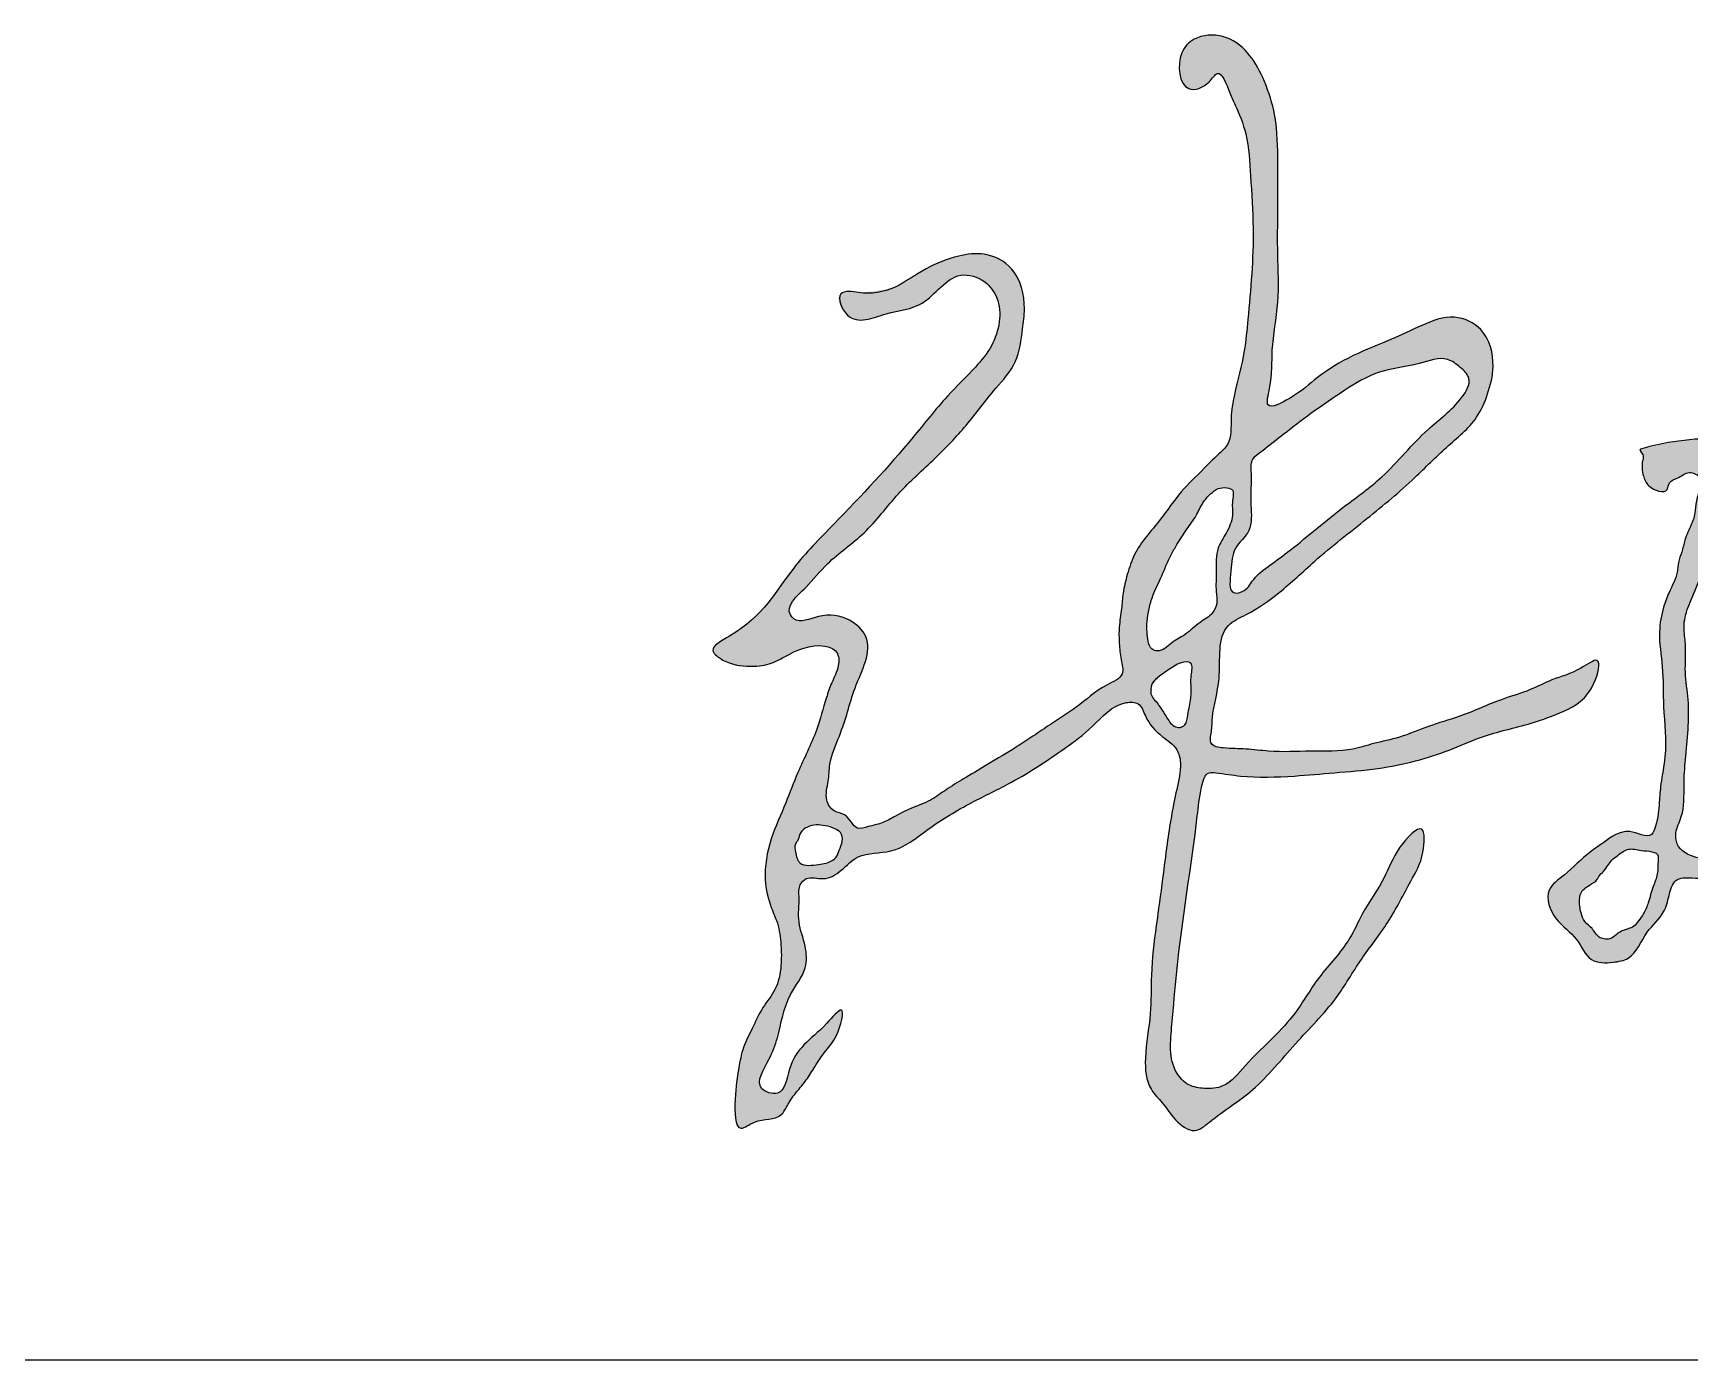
# Model space of a CAD drawing. Extents: x 30064 to 135164, y 17999 to 492668.
# Drawn here: x 131494 to 132460, y 337946 to 338720 of the extents above; entities that cross this region are included whole.
import ezdxf

# ---------------------------------------------------------------- set-up
doc = ezdxf.new("R2010")
doc.units = 0
doc.header["$LTSCALE"] = 1000
doc.header["$MEASUREMENT"] = 0
doc.layers.add('文字和字符', color=7, linetype='Continuous')

msp = doc.modelspace()

# ---------------------------------------------------------------- hatches: boundary and pattern name
at = {"layer": '文字和字符'}
h = msp.add_hatch(color=6, dxfattribs=at)
edge = h.paths.add_edge_path()
edge.add_spline(control_points=[(131975.39, 338568.79), (131975.62, 338568.75), (132000.51, 338569.9), (132013.27, 338583.54), (132031.97, 338590.23), (132049.83, 338592.68), (132068.67, 338583.01), (132073.18, 338563.24), (132070.67, 338545.07), (132068.76, 338527.63), (132053.17, 338510.87), (132038.93, 338491.26), (132019.46, 338470.99), (131997.69, 338452.05), (131980.44, 338427.82), (131958.63, 338413.56), (131946.63, 338398.08), (131937.66, 338390.42), (131933.92, 338383.16), (131939.35, 338374.58), (131953.73, 338381.95), (131969.1, 338379.99), (131986.44, 338364.07), (131974.06, 338342.78), (131969.11, 338324.04), (131964.2, 338309.1), (131958.16, 338296.03), (131958.15, 338283.2), (131955.26, 338273.72), (131960.25, 338265.46), (131967.61, 338264.86), (131971, 338260.05), (131974.74, 338254.82), (131981.71, 338257.55), (131988.69, 338258.69), (131996.8, 338263.12), (132006.01, 338268.26), (132017.12, 338271.75), (132026.6, 338278.96), (132037.31, 338285.42), (132050.29, 338293.16), (132064.43, 338301.58), (132077.48, 338310.06), (132089.76, 338318.52), (132104.44, 338327.42), (132115.52, 338338.4), (132131.14, 338344.47), (132128.14, 338355.19), (132127.32, 338363.86), (132127.12, 338374.02), (132128.93, 338383.69), (132129.46, 338394.1), (132132.13, 338404.69), (132137.19, 338420.37), (132150.92, 338434.59), (132162.73, 338452.66), (132175.25, 338464.28), (132184.08, 338473.46), (132193.4, 338481.36), (132191.99, 338495.21), (132195.18, 338513.07), (132200.55, 338532.02), (132203.49, 338564.58), (132206.72, 338598.64), (132204.04, 338634.85), (132202.91, 338659.11), (132196.43, 338675.69), (132191.4, 338686.04), (132186.24, 338701), (132179.08, 338689.14), (132162.95, 338683.41), (132160.39, 338707.08), (132172.03, 338718.96), (132188.87, 338720.15), (132203.26, 338709.4), (132212.08, 338693.37), (132219.1, 338672.92), (132220.03, 338652.64), (132219.89, 338633.45), (132219.99, 338614.54), (132219.6, 338590.51), (132221.18, 338563.24), (132215.61, 338536.25), (132217.18, 338518.88), (132211.45, 338498.77), (132231.7, 338508.98), (132243.03, 338520.07), (132263.79, 338532.82), (132284.93, 338540.54), (132303.75, 338549.74), (132321.99, 338557.02), (132342.05, 338547.67), (132347.16, 338527.36), (132342.83, 338509.9), (132335.35, 338492.31), (132317.63, 338478.65), (132297.55, 338457.84), (132271.41, 338436.15), (132244.04, 338415.1), (132222.26, 338394.08), (132205.35, 338382.3), (132183.43, 338372.62), (132188.37, 338345.17), (132181.54, 338325.42), (132181.62, 338313.25), (132179.41, 338304.24), (132190.85, 338302.44), (132201.13, 338302.8), (132218.46, 338300.23), (132239.08, 338301.6), (132259.95, 338300.61), (132276.71, 338306.13), (132291.88, 338308.92), (132307.85, 338316.18), (132328.5, 338321.52), (132347.49, 338330.95), (132366.17, 338336), (132381.3, 338344.1), (132393.25, 338346.48), (132409.76, 338358.63), (132403.61, 338333.4), (132388.5, 338324.55), (132364.61, 338315.96), (132341.58, 338311.3), (132319.96, 338301.35), (132299.8, 338294.91), (132277.39, 338290.44), (132253.66, 338288.66), (132227.15, 338286.19), (132203.42, 338285.48), (132187.65, 338288.07), (132177.65, 338289.28), (132174.42, 338276.7), (132170.78, 338240.96), (132162.18, 338191.87), (132158.47, 338143.2), (132155.77, 338118.07), (132167.4, 338105.55), (132177.55, 338103.95), (132190.79, 338104.94), (132205.61, 338124.4), (132227.57, 338141.85), (132243.18, 338170.23), (132260.78, 338187.52), (132269.85, 338208.95), (132282.81, 338226.28), (132287.76, 338242.75), (132306.31, 338262.56), (132305.18, 338238.34), (132296.13, 338223.52), (132285.04, 338200.85), (132268.03, 338180.08), (132253.32, 338153.82), (132229.52, 338130.86), (132207.59, 338102.86), (132186.18, 338090.27), (132170.84, 338076.85), (132159.33, 338085.89), (132153.55, 338095.45), (132143.27, 338105.32), (132141.72, 338124.94), (132146.33, 338146.6), (132145.66, 338172.71), (132148.86, 338198.89), (132152.5, 338224.37), (132155.68, 338251), (132159.48, 338273.44), (132164.08, 338291.6), (132161.48, 338303.73), (132150.92, 338310.25), (132143.16, 338318.68), (132139.81, 338329.96), (132124.5, 338329.83), (132113.02, 338315.43), (132091.3, 338299.47), (132068.05, 338284.08), (132040.04, 338270.95), (132016.99, 338257.29), (131997.25, 338240.53), (131976.05, 338242.59), (131965.97, 338231.49), (131955.69, 338224.99), (131946.04, 338228.77), (131940.21, 338222.83), (131941.14, 338213.49), (131939.35, 338201.38), (131944.84, 338188.24), (131945.6, 338172.5), (131932.4, 338157.49), (131929.59, 338137.32), (131923.67, 338120.83), (131912.81, 338104.6), (131932.35, 338098.54), (131933.87, 338117.28), (131943.6, 338131.11), (131954.18, 338138.55), (131968.77, 338156.38), (131963.57, 338134.33), (131956.14, 338126.62), (131950.03, 338117.58), (131945.2, 338109.18), (131939.23, 338102.4), (131934.35, 338095.8), (131929.38, 338085.06), (131917.01, 338087.75), (131903.03, 338076.47), (131903.04, 338101.14), (131904.99, 338113.83), (131907.7, 338128.56), (131913.76, 338139.67), (131918.76, 338151.58), (131927.96, 338162.01), (131930.51, 338175.32), (131930.34, 338188.34), (131928.87, 338199.95), (131923.28, 338211.82), (131919.47, 338228.53), (131923.41, 338249.93), (131932.74, 338269.78), (131940.58, 338291.33), (131950.8, 338310.92), (131955.44, 338329.04), (131959.69, 338341.66), (131964.14, 338349.62), (131963.95, 338359.91), (131949.6, 338365.08), (131936.29, 338358.54), (131923, 338351.2), (131910.22, 338350.27), (131899.4, 338351.71), (131886.25, 338360.95), (131918.69, 338376.93), (131931.11, 338403.39), (131969.42, 338441.97), (131999.68, 338474.23), (132025, 338506.75), (132041.98, 338523.11), (132056.34, 338540.22), (132060.22, 338561.37), (132049.28, 338576.67), (132029.29, 338582.74), (132015.63, 338559.25), (131991.49, 338558.27), (131971.18, 338547.24), (131958.7, 338571.08), (131975.28, 338568.81), (131975.39, 338568.79)], knot_values=[0, 0, 0, 0, 29.830329, 58.917813, 87.403057, 108.106156, 133.178165, 167.21185, 183.493575, 210.674955, 237.313626, 275.867732, 312.375317, 353.761043, 395.875537, 434.582879, 460.669761, 476.274997, 484.417806, 491.620343, 511.676156, 536.924503, 555.692553, 598.362356, 618.348177, 639.189191, 663.45492, 677.063063, 692.317653, 702.959274, 711.943659, 720.14469, 726.927846, 735.80548, 746.57076, 757.657127, 773.391329, 790.76732, 805.441898, 822.594095, 842.866694, 868.323001, 891.127033, 907.573393, 930.634575, 961.258613, 976.688727, 988.002723, 1001.170801, 1014.557807, 1029.617846, 1042.133039, 1057.768168, 1075.005198, 1109.99381, 1138.042246, 1164.89526, 1180.29965, 1191.874738, 1213.241442, 1232.349281, 1268.725268, 1294.322921, 1368.395782, 1410.724556, 1445.044845, 1469.944393, 1480.867815, 1499.328512, 1508.741629, 1526.286567, 1555.649157, 1570.573337, 1593.98259, 1617.984445, 1641.382666, 1669.439815, 1707.291974, 1725.035697, 1749.43332, 1786.029801, 1824.844218, 1863.911625, 1895.042411, 1908.396405, 1926.997455, 1954.733646, 1988.605585, 2022.407336, 2049.221687, 2076.673409, 2100.00089, 2131.565175, 2154.184674, 2175.023051, 2209.537897, 2244.846276, 2295.987218, 2350.394106, 2388.904508, 2420.906973, 2437.842954, 2481.538585, 2513.67034, 2525.068719, 2534.685067, 2544.923321, 2563.314623, 2581.768155, 2615.884833, 2650.046285, 2667.232328, 2688.872495, 2714.057646, 2739.784309, 2777.467879, 2801.534699, 2820.718126, 2846.219989, 2860.698517, 2879.243585, 2912.659008, 2940.608915, 2982.423161, 3010.685784, 3039.178412, 3070.401495, 3105.567192, 3138.040416, 3181.77967, 3202.070017, 3207.318711, 3220.228211, 3244.089956, 3371.102495, 3414.225609, 3453.462193, 3467.26996, 3480.300078, 3495.079726, 3519.973063, 3575.220664, 3613.131208, 3652.775903, 3675.917744, 3710.071084, 3737.577823, 3760.456026, 3779.026476, 3804.406012, 3842.427404, 3879.53793, 3916.903526, 3966.451123, 4017.131972, 4061.072175, 4074.638395, 4092.565028, 4109.947309, 4123.823044, 4149.665691, 4185.989873, 4217.238435, 4257.446297, 4295.790415, 4324.39685, 4369.00823, 4390.680082, 4401.809145, 4417.703641, 4439.204356, 4450.588858, 4460.404255, 4494.065203, 4522.530802, 4573.458554, 4609.521342, 4650.912748, 4685.917862, 4712.736046, 4730.120946, 4746.286022, 4759.95949, 4766.863435, 4776.672561, 4797.16942, 4817.291784, 4834.860476, 4859.323634, 4896.066848, 4914.918931, 4939.065769, 4952.349318, 4974.17708, 4996.946, 5022.500289, 5038.394722, 5059.260572, 5074.696393, 5090.132213, 5102.860644, 5115.363234, 5127.279907, 5137.839505, 5160.110254, 5171.91017, 5195.838718, 5221.384366, 5238.430758, 5255.298426, 5274.238989, 5291.838335, 5311.960699, 5328.55338, 5346.364767, 5359.960569, 5382.934513, 5416.477261, 5448.016954, 5474.30002, 5511.880375, 5539.40652, 5552.058861, 5566.94274, 5578.03298, 5588.729847, 5622.382906, 5636.081831, 5651.985781, 5673.57334, 5685.092373, 5703.046221, 5778.830378, 5827.289368, 5921.873186, 5965.463367, 5998.231583, 6019.778213, 6058.791881, 6074.951846, 6095.085564, 6133.666904, 6164.015928, 6195.290173, 6213.346315, 6227.672688, 6227.672688, 6227.672688, 6227.672688], degree=3, periodic=0)
edge = h.paths.add_edge_path(flags=16)
edge.add_spline(control_points=[(132184.02, 338453.77), (132183.92, 338453.7), (132175.13, 338446.38), (132172.71, 338438.23), (132166.44, 338430.38), (132161.74, 338422.8), (132156.43, 338413.91), (132152.64, 338403.58), (132147.29, 338393.5), (132144.73, 338384.44), (132143.48, 338377.34), (132143.59, 338370.97), (132144.04, 338365.58), (132145.57, 338360.7), (132151.91, 338358.58), (132157.85, 338364.92), (132166.67, 338369.14), (132173.68, 338376.29), (132181.74, 338380.36), (132185.02, 338387.57), (132183.5, 338395.92), (132184.35, 338406.55), (132183.48, 338418.91), (132190.3, 338428.5), (132194.26, 338437.83), (132192.85, 338446.02), (132194.92, 338454.1), (132189.06, 338455.52), (132184.07, 338453.8), (132184.02, 338453.77)], knot_values=[0, 0, 0, 0, 15.16178, 26.885115, 40.319645, 54.966413, 64.568744, 83.231373, 100.644648, 111.873825, 122.261764, 130.597594, 138.137919, 145.255344, 149.904189, 163.057972, 176.277051, 191.533217, 204.002706, 212.709306, 222.244258, 238.518955, 257.638434, 271.136509, 286.704711, 297.422187, 307.353728, 313.519692, 320.456367, 320.456367, 320.456367, 320.456367], degree=3, periodic=0)
edge = h.paths.add_edge_path(flags=16)
edge.add_spline(control_points=[(132206.12, 338472.63), (132206.34, 338472.81), (132227.78, 338489.53), (132242.31, 338500.6), (132259.95, 338512.47), (132278.78, 338524.18), (132299.53, 338525.57), (132316.97, 338532.4), (132326.23, 338525.44), (132333.98, 338518.03), (132324.28, 338501.62), (132303.96, 338487.85), (132284.26, 338462.33), (132260.57, 338445.66), (132242.91, 338431.31), (132228.63, 338419.43), (132216.07, 338410.07), (132206, 338403.01), (132202.05, 338394.63), (132190.48, 338391.7), (132193.23, 338407.79), (132193.09, 338419.81), (132205.65, 338429.53), (132204.09, 338442.92), (132204.19, 338454.14), (132204.69, 338462.34), (132203.71, 338468.05), (132206.07, 338472.6), (132206.12, 338472.63)], knot_values=[0, 0, 0, 0, 36.430419, 65.187197, 91.419752, 121.899033, 155.898168, 179.129599, 191.187594, 202.563458, 218.937757, 256.902618, 310.337733, 348.658026, 377.380118, 405.122206, 425.745844, 443.117225, 454.890005, 463.601594, 481.231921, 499.962837, 517.902498, 538.606138, 551.160941, 565.957672, 570.889886, 577.866804, 577.866804, 577.866804, 577.866804], degree=3, periodic=0)
edge = h.paths.add_edge_path(flags=16)
edge.add_spline(control_points=[(132145.96, 338337.54), (132145.95, 338337.65), (132151.83, 338347.26), (132158.27, 338349.76), (132163.51, 338353.23), (132171.33, 338353.67), (132168.7, 338344.09), (132169.82, 338336.55), (132168.78, 338328.61), (132167.18, 338322.18), (132166.89, 338316.86), (132162.8, 338314.52), (132157.96, 338315.95), (132155.13, 338321.07), (132151.98, 338325.59), (132149.03, 338330.46), (132145.35, 338332.58), (132145.97, 338337.52), (132145.96, 338337.54)], knot_values=[0, 0, 0, 0, 13.966431, 26.642221, 32.867363, 40.668687, 50.865474, 62.813241, 75.541774, 82.709236, 91.158043, 95.563358, 100.25464, 110.515602, 118.401257, 123.681007, 133.675528, 136.491121, 136.491121, 136.491121, 136.491121], degree=3, periodic=0)
edge = h.paths.add_edge_path(flags=16)
edge.add_spline(control_points=[(131940.53, 338250.6), (131940.54, 338250.69), (131946.07, 338260.2), (131954.54, 338257.88), (131960.94, 338256.37), (131965.65, 338253.76), (131966.34, 338248.22), (131964.07, 338243.81), (131962.52, 338238.17), (131957.08, 338235.74), (131950.17, 338234.88), (131940.68, 338233.05), (131938.65, 338241.79), (131937.63, 338246.32), (131940.53, 338250.55), (131940.53, 338250.6)], knot_values=[0, 0, 0, 0, 11.122688, 25.410392, 33.76565, 39.259742, 46.34399, 54.032835, 60.099225, 69.754386, 75.753906, 90.734986, 100.54138, 106.793197, 112.698594, 112.698594, 112.698594, 112.698594], degree=3, periodic=0)
h = msp.add_hatch(color=6, dxfattribs=at)
edge = h.paths.add_edge_path()
edge.add_spline(control_points=[(132431.47, 338477.3), (132431.7, 338477.38), (132456.7, 338483.28), (132476.41, 338485.12), (132486.09, 338467.18), (132479.87, 338452.75), (132481.37, 338438.05), (132474.64, 338425.97), (132471.5, 338415.73), (132466.7, 338404.18), (132463.21, 338393.92), (132458.28, 338383.43), (132456.17, 338374.13), (132458.44, 338361.42), (132456.89, 338347.29), (132460.93, 338324.95), (132458, 338302.82), (132456.55, 338280.23), (132457.37, 338265.26), (132451.48, 338254.84), (132452.55, 338244.16), (132464.2, 338237.46), (132478.56, 338239.15), (132492.8, 338233.24), (132508.32, 338229.89), (132522.36, 338222.64), (132540.06, 338213.81), (132556.95, 338209.59), (132572.9, 338201.49), (132585.14, 338193.62), (132599.59, 338184.47), (132618.68, 338180.48), (132636.38, 338169.82), (132659.6, 338160.32), (132679.25, 338152.04), (132697.35, 338140.18), (132710.99, 338133.04), (132730.71, 338129.57), (132734.28, 338112.92), (132726.96, 338094.24), (132714.81, 338109.36), (132707.96, 338118.82), (132697.37, 338122.82), (132685.17, 338125.25), (132674.76, 338132.7), (132661.84, 338138.31), (132647.04, 338143.53), (132635.42, 338153.43), (132618.4, 338159.96), (132602.1, 338171.21), (132581.2, 338179.23), (132564.96, 338192.39), (132547.47, 338198.72), (132530.17, 338205.52), (132515.08, 338214.7), (132500.14, 338218.03), (132487.23, 338221.97), (132475.52, 338226.38), (132463.77, 338227.23), (132450.71, 338227.48), (132448.05, 338216.45), (132445.33, 338205.29), (132433.5, 338195.67), (132428.26, 338180.1), (132414.43, 338177.53), (132400.78, 338177.35), (132394.89, 338193.51), (132380.96, 338201.3), (132374.41, 338220.15), (132389.89, 338230.17), (132398.91, 338240.66), (132411.88, 338248.82), (132422.88, 338257.89), (132437.29, 338248.93), (132441.63, 338260.68), (132442.35, 338270.12), (132443.3, 338283.86), (132447.41, 338302.17), (132444.39, 338325.16), (132444.98, 338349.5), (132441.5, 338368.83), (132444.16, 338383.59), (132448.35, 338394.94), (132453.06, 338403.14), (132453.27, 338411.56), (132455.96, 338417.48), (132457.19, 338425.27), (132460.59, 338431.93), (132463.35, 338438.75), (132463.61, 338445.68), (132465.54, 338452.55), (132468.29, 338461), (132459.33, 338465.27), (132454.18, 338460.36), (132447.8, 338458.92), (132447.57, 338450.36), (132435.94, 338454.5), (132432.5, 338462.31), (132432.31, 338469.34), (132433.37, 338473.92), (132431.43, 338477.29), (132431.47, 338477.3)], knot_values=[0, 0, 0, 0, 31.567408, 64.804615, 84.514899, 102.449572, 127.665217, 143.393176, 158.761139, 172.306084, 195.386314, 203.777391, 220.63047, 233.896682, 257.032253, 279.176201, 327.700844, 348.661996, 374.096735, 388.033075, 396.915328, 415.877792, 435.250381, 456.66983, 478.431065, 501.305126, 522.015154, 560.722472, 573.046245, 596.2976, 621.456877, 643.421109, 676.452722, 706.559804, 747.979879, 764.804525, 796.369237, 812.756663, 842.42195, 854.740888, 879.873646, 891.588111, 907.370515, 923.988969, 943.623296, 959.405623, 982.733778, 1008.381509, 1021.700495, 1058.208083, 1090.24983, 1114.093944, 1144.201026, 1166.925646, 1191.573171, 1217.002209, 1229.971469, 1248.063792, 1268.029249, 1281.440462, 1294.753802, 1308.690116, 1329.858381, 1355.865323, 1368.43417, 1386.209945, 1406.30905, 1430.06276, 1453.845898, 1470.989804, 1499.087867, 1512.54167, 1535.266273, 1553.042048, 1560.571233, 1580.172383, 1594.917168, 1617.197884, 1657.975453, 1689.943564, 1718.67234, 1738.776712, 1751.36341, 1769.195262, 1777.025624, 1785.794542, 1795.901638, 1809.568461, 1816.675984, 1826.397683, 1837.686133, 1847.881877, 1857.816128, 1868.115168, 1875.917125, 1881.585263, 1896.597226, 1905.82176, 1918.671785, 1923.218896, 1927.782629, 1927.782629, 1927.782629, 1927.782629], degree=3, periodic=0)
edge = h.paths.add_edge_path(flags=17)
edge.add_spline(control_points=[(132401.72, 338222.89), (132401.66, 338222.85), (132395.99, 338219.19), (132395.9, 338213.22), (132396.32, 338207.51), (132398.57, 338201.18), (132403.82, 338197.94), (132406.07, 338192.83), (132410.3, 338191.38), (132414.1, 338191.34), (132416.98, 338193.77), (132420.18, 338196.34), (132423.9, 338197.29), (132427.93, 338198.77), (132430.44, 338202.43), (132433.8, 338206.65), (132436.46, 338213.63), (132438.4, 338221.49), (132441.91, 338229.54), (132441.55, 338235.44), (132442.32, 338242.91), (132432.25, 338242.58), (132424.58, 338245.12), (132418.91, 338240.9), (132414.84, 338237.85), (132412.29, 338234.34), (132410.19, 338230.91), (132407.31, 338228.71), (132406.06, 338225.24), (132401.78, 338222.92), (132401.72, 338222.89)], knot_values=[0, 0, 0, 0, 9.663903, 14.696519, 25.589324, 33.287033, 41.448102, 50.312117, 54.669885, 59.317586, 65.471876, 69.610934, 76.339168, 81.250991, 86.994431, 94.228062, 103.814692, 117.550507, 128.275999, 139.362893, 142.658643, 157.109971, 167.517587, 177.222957, 183.783609, 188.977779, 195.04957, 200.641099, 203.083872, 211.139425, 211.139425, 211.139425, 211.139425], degree=3, periodic=0)

# ---------------------------------------------------------------- linework, layer by layer
msp.add_line((126164.17, 337945.94), (134164.17, 337945.94))
at = {"layer": '文字和字符', "color": 6}
for points, start_tangent, end_tangent in [([(131975.39, 338568.79), (131996.65, 338571.97), (132014.72, 338582.6), (132033.85, 338590.03), (132048.74, 338591.1), (132064.68, 338582.6), (132072.12, 338559.23), (132071.06, 338547.54), (132066.81, 338528.42), (132055.5, 338512.91), (132038.11, 338491.24), (132020.04, 338472.12), (131998.65, 338451.33), (131978.58, 338428.57), (131957.32, 338410.51), (131944.56, 338396.7), (131936.92, 338388.45), (131934.99, 338382.9), (131937.61, 338378.42), (131952, 338379.7), (131970.07, 338377.58), (131979.64, 338368.02), (131973.31, 338337.92), (131969, 338324.18), (131964.19, 338309.95), (131958.66, 338293.36), (131957.68, 338283.61), (131956.86, 338272.64), (131961.19, 338266.31), (131967.24, 338264), (131971.27, 338259.69), (131974.73, 338256.23), (131981.07, 338257.09), (131988.56, 338259.11), (131995.76, 338262.56), (132005.85, 338267.75), (132017.37, 338272.64), (132026.21, 338278.45), (132036.68, 338285.02), (132049.22, 338292.52), (132064.92, 338302.01), (132078.7, 338310.96), (132088.54, 338317.56), (132102.37, 338326.78), (132120.24, 338339.74), (132129.17, 338346.36), (132128.56, 338354.49), (132127.44, 338363.91), (132127.44, 338373.56), (132128.78, 338384.33), (132129.68, 338393.3), (132132.15, 338404.3), (132136.42, 338415.96), (132151.34, 338436.29), (132163.56, 338452.39), (132177.05, 338466.26), (132184.96, 338474.05), (132190.62, 338480.18), (132192.71, 338495.43), (132194.63, 338509.07), (132200.31, 338534.66), (132202.45, 338552.98), (132205.53, 338606.27), (132204.05, 338636.74), (132201.19, 338661.31), (132195.13, 338678.2), (132191.93, 338685.39), (132184.74, 338696.58), (132179.94, 338691.79), (132167.94, 338687.79), (132163.94, 338708.57), (132171.14, 338716.56), (132187.94, 338718.16), (132202.33, 338708.57), (132211.13, 338694.18), (132217.53, 338675), (132219.92, 338647.83), (132219.92, 338635.04), (132219.92, 338617.46), (132219.92, 338591.09), (132219.92, 338563.12), (132216.73, 338535.15), (132215.13, 338512.77), (132214.33, 338503.18), (132227.12, 338507.17), (132243.12, 338519.16), (132263.91, 338531.95), (132286.3, 338541.54), (132303.89, 338549.53), (132323.09, 338554.33), (132338.28, 338547.13), (132345.48, 338525.56), (132342.28, 338509.57), (132335.88, 338495.99), (132318.29, 338478.4), (132299.9, 338460.82), (132271.91, 338436.85), (132241.52, 338412.07), (132220.72, 338393.69), (132201.53, 338380.9), (132191.13, 338374.51), (132185.67, 338343.5), (132181.81, 338320.67), (132181.18, 338312.48), (132181.18, 338305.55), (132188.11, 338303.03), (132201.35, 338302.4), (132214.59, 338301.14), (132239.18, 338301.14), (132263.76, 338302.4), (132275.74, 338305.55), (132290.87, 338309.33), (132307.89, 338315.63), (132325.54, 338321.3), (132350.76, 338331.38), (132367.15, 338337.05), (132379.76, 338342.72), (132396.78, 338349.65), (132406.24, 338354.06), (132404.35, 338340.83), (132386.69, 338324.45), (132367.78, 338317.52), (132338.78, 338309.33), (132319.87, 338301.77), (132300.33, 338295.47), (132278.26, 338291.06), (132253.05, 338288.54), (132229.72, 338286.65), (132198.2, 338286.65), (132183.7, 338288.54), (132179.92, 338288.54), (132175.51, 338280.35), (132172.98, 338263.34), (132160.98, 338172.6), (132158.17, 338141.65), (132160.98, 338113.51), (132168.02, 338106.48), (132177.17, 338104.37), (132187.73, 338105.77), (132201.1, 338117.73), (132228.55, 338146.57), (132244.03, 338169.08), (132261.63, 338191.59), (132269.37, 338206.36), (132282.04, 338227.46), (132291.19, 338245.04), (132303.86, 338255.59), (132304.57, 338242.23), (132297.53, 338225.35), (132284.15, 338201.43), (132268.67, 338179.63), (132253.89, 338157.12), (132230.23, 338130.38), (132205.32, 338103.66), (132179.99, 338084.67), (132171.54, 338079.75), (132160.28, 338086.08), (132152.54, 338095.93), (132146.2, 338103.66), (132142.68, 338121.95), (132145.5, 338147.98), (132146.2, 338170.49), (132149.02, 338199.32), (132152.71, 338226.71), (132155.35, 338247.15), (132160.98, 338278.81), (132163.09, 338294.28), (132160.98, 338302.02), (132152.54, 338309.76), (132142.68, 338321.71), (132138.46, 338328.75), (132131.42, 338329.45), (132111.6, 338315.46), (132095.52, 338302.72), (132064.55, 338283.03), (132041.43, 338271.18), (132015.99, 338255.59), (131994.17, 338242.93), (131975.17, 338239.42), (131965.31, 338231.68), (131954.76, 338226.76), (131944.9, 338226.76), (131941.38, 338223.24), (131940.68, 338216.21), (131940.68, 338201.43), (131944.2, 338187.37), (131944.2, 338174.71), (131935.75, 338159.23), (131928.01, 338133.91), (131923.08, 338121.25), (131918.86, 338104.37), (131928.01, 338101.55), (131935.05, 338115.62), (131943.49, 338129.69), (131956.87, 338142.35), (131965.31, 338150.09), (131962.5, 338135.32), (131956.16, 338126.17), (131949.83, 338117.03), (131944.9, 338109.29), (131939.27, 338102.26), (131934.34, 338095.22), (131930.12, 338088.89), (131914.64, 338084.67), (131906.89, 338081.16), (131903.37, 338098.04), (131905.49, 338116.33), (131908.3, 338128.28), (131913.36, 338139.34), (131919.56, 338151.49), (131926.6, 338162.04), (131930.12, 338176.11), (131930.12, 338188.07), (131928.01, 338200.73), (131924.49, 338209.87), (131920.97, 338226.05), (131924.49, 338249.97), (131932.94, 338271.07), (131939.97, 338288.65), (131950.79, 338313.48), (131956.65, 338332.43), (131959.74, 338341.01), (131963.55, 338351.04), (131962.52, 338358.96), (131955.62, 338362.41), (131932.17, 338356.21), (131923.21, 338352.07), (131911.83, 338350.69), (131896.66, 338354.14), (131890.46, 338359.65), (131900.11, 338368.27), (131937.55, 338408.02), (131961.14, 338433.78), (132007.04, 338484.17), (132027.23, 338508.23), (132043.54, 338525.31), (132052.86, 338537.73), (132055.97, 338565.67), (132048.98, 338574.98), (132035, 338578.86), (132012.47, 338562.56), (131991.5, 338556.35), (131968.98, 338555.58), (131965.1, 338568), (131975.39, 338568.79)], (0.984905, -0.173097), (0.984905, -0.173097)), ([(132206.12, 338472.63), (132226.84, 338488.74), (132243.43, 338501.17), (132259.09, 338511.76), (132278.47, 338522.09), (132302.39, 338527.41), (132318.97, 338529.71), (132326.34, 338525.11), (132331.41, 338518.66), (132327.26, 338507.62), (132307.45, 338488.74), (132280.57, 338461.17), (132258.91, 338444.04), (132242.74, 338431.12), (132227.22, 338418.52), (132215.32, 338409.61), (132205.88, 338401.39), (132200.38, 338394.93), (132194.24, 338393.64), (132192.62, 338406.24), (132195.21, 338419.49), (132202.97, 338429.83), (132204.26, 338444.69), (132204.26, 338453.74), (132204.26, 338464.4), (132204.26, 338467.96), (132206.12, 338472.63)], (0.790786, 0.612093), (0.790786, 0.612093)), ([(132431.47, 338477.3), (132453.71, 338482.06), (132477.55, 338479.68), (132483.9, 338466.98), (132481.52, 338454.27), (132479.36, 338436.23), (132474.99, 338425.77), (132471.19, 338415.37), (132467.66, 338406.27), (132461.66, 338390.76), (132459.27, 338385.2), (132456.89, 338373.29), (132457.68, 338363.76), (132457.68, 338347.09), (132459.27, 338331.21), (132457.68, 338296.28), (132456.89, 338281.2), (132455.3, 338262.93), (132452.12, 338253.41), (132452.92, 338247.06), (132464.04, 338239.12), (132477.95, 338237.96), (132492.8, 338233.74), (132507.84, 338229.31), (132522.83, 338222.44), (132536.34, 338216.09), (132562.55, 338206.57), (132570.5, 338202.6), (132584.8, 338193.86), (132600.69, 338185.13), (132615.78, 338180.37), (132637.23, 338170.04), (132657.09, 338161.31), (132684.1, 338148.61), (132694.43, 338142.26), (132715.09, 338132.73), (132726.21, 338128.76), (132731.77, 338108.12), (132727.8, 338100.18), (132713.5, 338111.29), (132707.94, 338117.64), (132697.61, 338122.41), (132686.14, 338125.84), (132673.78, 338132.73), (132663.45, 338137.49), (132648.04, 338144.21), (132632.46, 338154.17), (132623.73, 338158.14), (132600.69, 338170.84), (132580.03, 338181.16), (132565.73, 338190.69), (132545.87, 338199.42), (132530.77, 338205.77), (132514.88, 338213.71), (132497.33, 338218.97), (132488.39, 338221.71), (132475.96, 338225.62), (132461.66, 338227.21), (132452.12, 338225.62), (132448.15, 338216.89), (132444.97, 338207.36), (132435.44, 338195.45), (132424.32, 338180.37), (132415.58, 338177.98), (132402.87, 338179.57), (132394.22, 338191.2), (132382.21, 338203.39), (132378.24, 338220.06), (132386.98, 338228.8), (132402.07, 338242.29), (132410.02, 338247.85), (132425.11, 338254.2), (132437.82, 338252.61), (132440.3, 338257.44), (132442.43, 338271.41), (132443.38, 338281.99), (132445.77, 338297.87), (132444.97, 338327.24), (132444.18, 338350.27), (132442.59, 338370.91), (132444.97, 338385.2), (132448.12, 338393.71), (132452.84, 338405.66), (132453.61, 338411.25), (132455.57, 338417.26), (132457.37, 338424.32), (132461.13, 338433.42), (132462.87, 338438.24), (132463.83, 338445.18), (132465.76, 338453.08), (132466.34, 338460.4), (132459.98, 338463.68), (132453.23, 338460.6), (132448.4, 338457.7), (132447.05, 338453.85), (132436.44, 338455.97), (132433.17, 338461.75), (132432.78, 338471), (132432.78, 338474.28), (132431.47, 338477.3)], (0.945021, 0.327011), (0.945021, 0.327011)), ([(132184.02, 338453.77), (132176.29, 338446.04), (132172.28, 338438.61), (132166.85, 338430.6), (132161.12, 338421.73), (132157.69, 338415.72), (132152.25, 338403.42), (132147.09, 338391.98), (132144.82, 338384.21), (132143.66, 338376.82), (132143.66, 338370.81), (132144.28, 338365.41), (132146.52, 338360.8), (132149.67, 338359.65), (132157.97, 338364.23), (132165.99, 338369.38), (132174.57, 338376.25), (132181.73, 338381.68), (132184.31, 338387.4), (132184.02, 338394.27), (132184.02, 338406), (132185.16, 338419.73), (132189.74, 338428.31), (132193.47, 338438.89), (132193.47, 338446.62), (132193.18, 338453.77), (132188.89, 338454.91), (132184.02, 338453.77)], (-0.840213, -0.542256), (-0.840213, -0.542256)), ([(132145.96, 338337.54), (132151.93, 338345.64), (132159.54, 338350.71), (132163.55, 338352.71), (132169.16, 338352.48), (132169.42, 338345.14), (132169.42, 338336.53), (132168.4, 338327.41), (132167.39, 338322.34), (132165.62, 338316.52), (132162.83, 338315), (132159.54, 338315.76), (132154.77, 338321.42), (132151.66, 338326.17), (132149.49, 338329.3), (132145.85, 338335.51), (132145.96, 338337.54)], (-0.111358, 0.99378), (-0.111358, 0.99378)), ([(131940.53, 338250.6), (131945.54, 338256.86), (131955.81, 338257.61), (131961.57, 338255.86), (131964.83, 338253.6), (131965.83, 338248.6), (131964.08, 338243.34), (131962.32, 338239.34), (131956.31, 338235.83), (131952.06, 338235.08), (131941.29, 338235.83), (131938.53, 338242.34), (131938.53, 338246.85), (131940.53, 338250.6)], (0.091716, 0.995785), (0.091716, 0.995785)), ([(132401.72, 338222.89), (132396.63, 338218.14), (132395.95, 338214.58), (132396.8, 338206.77), (132399.01, 338201.68), (132403.25, 338197.61), (132407.33, 338192.69), (132410.26, 338191.57), (132413.61, 338191.67), (132417.35, 338194.05), (132419.77, 338195.8), (132424.31, 338197.49), (132427.53, 338198.97), (132430.25, 338202.08), (132433.26, 338206.34), (132435.98, 338212.69), (132438.89, 338222.15), (132441.28, 338229.5), (132441.79, 338237.48), (132441.79, 338239.85), (132431.94, 338243.25), (132424.47, 338243.92), (132418.38, 338240.5), (132414.76, 338237.46), (132412.46, 338234.5), (132409.88, 338230.96), (132407.16, 338227.99), (132406.31, 338226.45), (132401.72, 338222.89)], (-0.840414, -0.541945), (-0.840414, -0.541945))]:
    msp.add_spline(points, degree=3, dxfattribs=dict(at, start_tangent=start_tangent, end_tangent=end_tangent))

doc.saveas('drawing.dxf')
